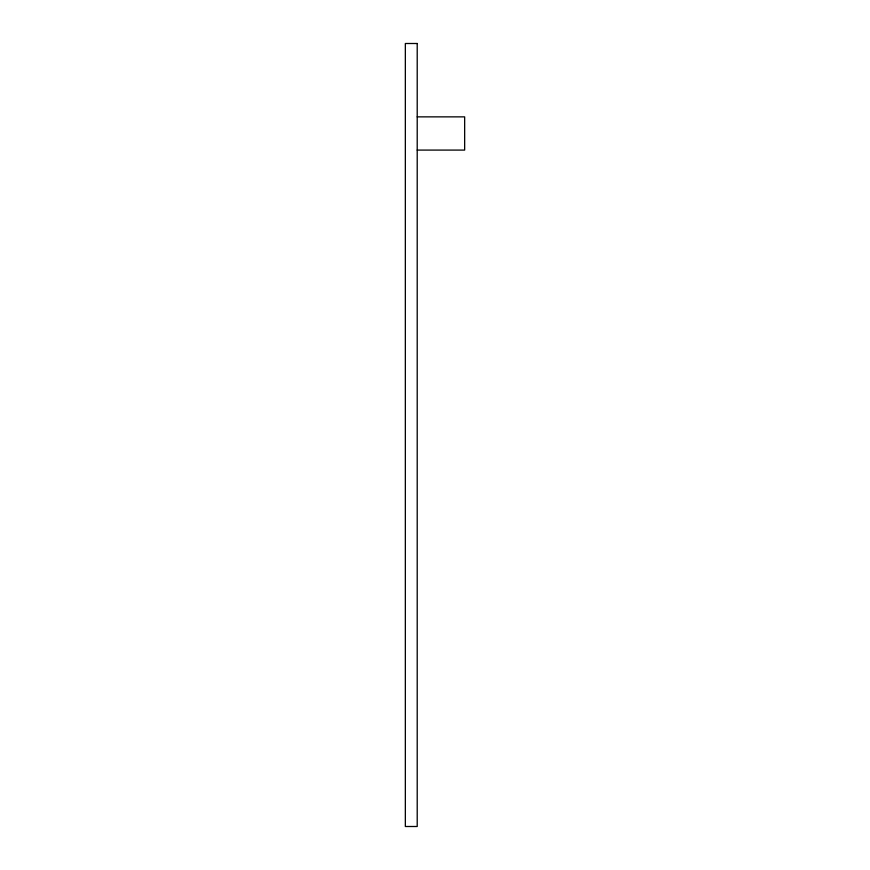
<?xml version="1.0" encoding="UTF-8"?>
<svg xmlns="http://www.w3.org/2000/svg" width="870" height="870" viewBox="0 0 870 870"><rect width="100%" height="100%" fill="white"/><g stroke="black" fill="none" stroke-linecap="round" stroke-linejoin="round"><path stroke-width="1.3" d="M417.208 116.863L464.656 116.863L464.656 150.086L417.208 150.086M417.208 43.5L405.344 43.5L405.344 826.5L417.208 826.5L417.208 43.5"/></g></svg>
